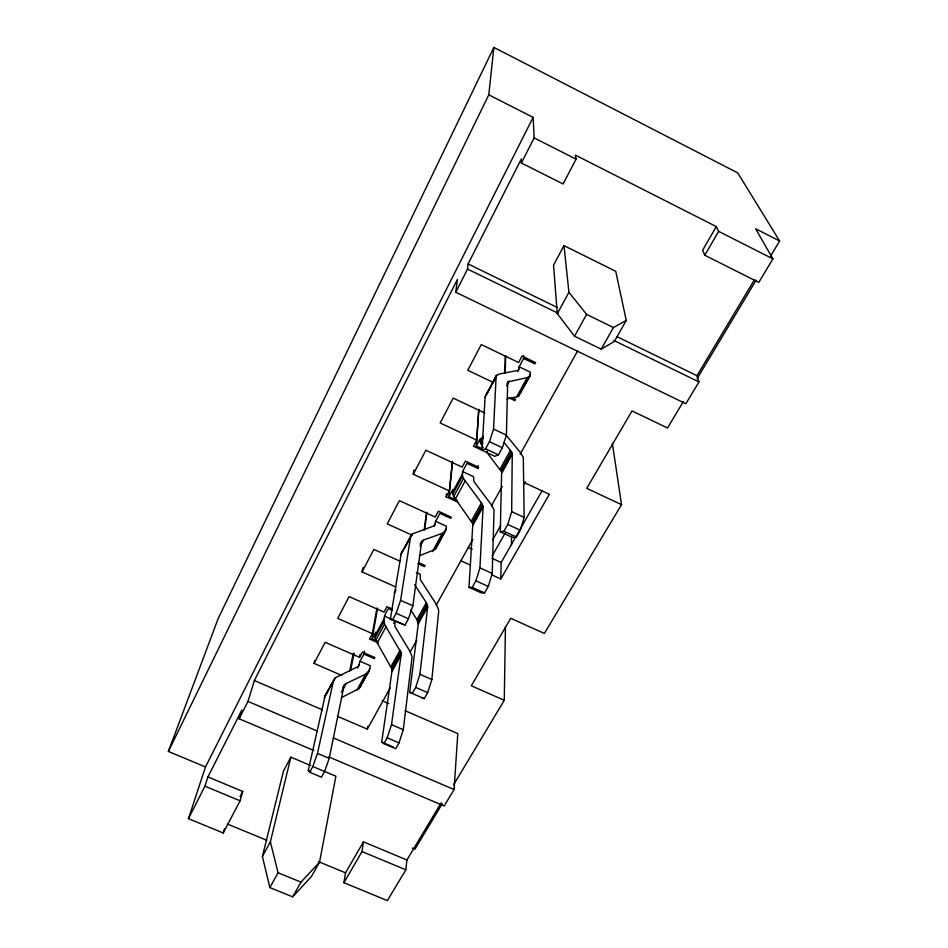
<?xml version="1.0" encoding="UTF-8"?>
<svg xmlns="http://www.w3.org/2000/svg" width="948" height="948" viewBox="0 0 948 948"><rect width="100%" height="100%" fill="white"/><g stroke="black" fill="none" stroke-linecap="round" stroke-linejoin="round"><path stroke-width="1.42" d="M384.438 616.105L394.937 620.762L394.878 626.462L409.856 651.146L412.107 656.774L403.279 729.723L399.013 742.888L395.695 748.707L383.893 743.635L387.187 737.805L391.524 724.651L401.324 653.16L386.002 626.818C381.843 621.035 384.687 613.83 388.443 608.675L392.389 610.441M511.47 545.076L511.553 536.201M486.751 452.243L501.611 471.879L500.283 531.816L503.945 531.224L507.773 524.445L511.671 511.624L512.252 454.163L511.446 451.722L504.135 442.503M383.893 743.635L381.7 742.059L392.211 669.62L375.811 640.291L375.135 637.66L375.704 632.269L372.137 638.857L377.363 641.156M453.559 784.837L504.265 700.288L505.45 626.877M478.811 409.418L476.749 440.109L473.467 446.2L494.773 456.32L498.458 454.874L502.369 447.752L506.398 435.12L507.666 381.997L527.159 377.612L530.062 375.894L530.359 372.185L519.125 366.793L523.628 358.451L523.604 355.536M504.893 373.465L505.331 355.808M505.225 373.228L505.651 355.536M491.479 574.713L500.793 578.944L501.184 562.484L542.078 490.78M457.422 500.532L448.973 496.634L452.907 489.369L452.824 494.074L453.736 496.456L472.851 523.877L468.976 587.345L481.193 592.856L484.57 592.927L488.279 586.433L492.225 573.493L494.062 509.858L491.277 504.692L473.953 481.596L473.467 476.619L462.541 471.535L466.961 463.347L477.922 468.454L478.574 467.246L465.421 461.119L462.174 467.127L425.853 450.241L413.257 474.273L449.34 490.922L446.164 496.811L457.896 502.215M496.148 375.716L485.092 397.058L482.022 450.347L485.566 448.831L489.441 441.685L493.564 429.077L496.148 375.716L499.323 373.962L518.307 370.384L519.125 366.793M468.976 587.345L472.223 587.357L475.908 580.828L479.937 567.911L483.077 506.86L481.43 502.843L463.465 478.503L462.517 476.157L462.541 471.535M477.922 468.454L478.1 465.527M483.207 447.752L480.494 442.941L480.387 438.497L476.323 446.022L482.437 448.878M328.778 756.895L444.197 805.99L454.08 789.542L457.789 733.586L405.092 710.704M476.323 446.022L478.776 409.548M419.407 555.718L434.859 549.603L445.584 530.821L446.425 526.247L435.642 521.317L439.919 513.401L450.727 518.355L451.366 517.193L438.391 511.245L435.251 517.051L399.428 500.651L387.246 523.877L412.297 535.264M421.599 697.538L424.242 698.676L427.678 692.644L431.85 679.55L438.651 611.863L438.509 609.445L436.092 603.959L420.379 579.749L420.26 574.275L416.279 572.474M449.34 490.922L452.315 462.02M448.973 496.634L452.587 461.451M446.164 496.811L446.472 493.896M406.905 859.99L363.451 841.848L345.534 872.824L343.923 882.707L387.365 900.6L405.851 869.814L406.905 859.99L441.116 802.885M313.847 750.543L239.157 718.774L241.894 709.957L207.932 776.922L242.735 791.45L240.081 800.811L223.23 832.996L188.439 818.657L205.479 766.968L168.377 751.444L488.789 94.812L493.872 47.4L737.71 172.88L779.623 241.005L770.534 256.161M617.124 336.718L696.97 375.704L698.96 381.949L685.878 403.73L455.751 292.233L467.518 269.066L468.099 263.923L521.353 158.932L521.388 162.985L563.088 183.959L576.088 159.157L575.412 155.128L716.297 226.572L718.608 231.359L772.916 258.863L758.779 282.397L704.791 255.237L702.646 250.201L716.297 226.572M410.804 609.955L416.93 619.625L418.246 623.997L409.737 692.36L412.262 693.45L415.674 687.395L419.917 674.312L427.666 606.957L426.316 602.644L414.632 584.632M445.584 530.821L442.349 533.321L423.566 540.028L421.682 541.462L412.842 605.784L408.469 618.76L404.986 625.099L390.303 619.281L401.265 553.276L412.19 533.961L434.291 525.808L435.642 521.317M424.633 529.624L426.932 512.204M424.159 530.086L426.422 512.998M455.751 292.233L457.446 279.423L254.36 680.545L247.985 701.402L239.157 718.774M390.303 619.281L392.685 619.636L396.146 613.273L400.601 600.321L410.768 535.478M343.923 882.707L361.982 851.553L363.451 841.848M413.257 474.273L413.932 470.018M337.346 716.261L367.267 729.13L367.741 726.31M341.399 697.645L359.114 688.532L369.116 671.03L370.407 665.792L360.039 661.266L363.925 654.073L364.47 651.158M372.137 638.857L377.588 608.308M378.24 642.863L369.483 639.011L372.363 633.667L376.937 608.13M369.116 671.03L365.62 674.182L346.127 683.544L344.112 685.333L329.205 758.376L324.572 771.542L321.443 777.218L309.688 772.253L308.266 770.416L325.128 695.737L335.296 677.796L358.249 666.468L360.039 661.266M341.718 675.403L314.096 663.387L325.152 642.294L359.576 657.367L360.121 654.476M310.743 765.581L290.882 757.168L283.464 771.056L262.406 856.53L269.872 887.577L292.671 896.867L311.335 876.639L319.535 862.17L335.9 776.234L312.793 766.553L309.688 772.253M350.689 670.307L354.102 652.982M349.717 671.113L353.106 653.942M395.837 587.013L362.065 571.893L362.954 567.627M312.793 766.553L317.497 753.399L333.732 679.645M262.406 856.53L270.37 841.86L290.882 757.168M314.096 663.387L314.772 660.555M223.23 832.996L224.427 828.896M500.283 531.816L512.702 537.516L516.482 536.995L520.334 530.24L524.161 517.407L523.308 457.422L520.31 452.445L505.794 434.682M436.163 548.098L446.153 528.972M188.439 818.657L204.934 786.176L207.932 776.922M360.56 686.719L361.33 684.551M168.377 751.444L218.182 618.523L493.872 47.4M205.479 766.968L533.131 117.374L488.789 94.812M521.388 162.985L534.127 137.898L533.131 117.374M240.057 796.569L242.735 791.45M362.065 571.893L373.856 549.402L400.044 561.216M563.977 245.627L553.537 265.203L557.306 313.646L574.547 336.208L601.222 349.172L614.34 341.458L626.249 320.412L615.75 271.306L563.977 245.627L568.919 292.28L586.599 314.392L613.427 327.522L626.249 320.412M324.228 698.012L332.855 681.885M400.542 555.244L410.081 537.409M485.092 397.058L495.686 377.245M335.296 677.796L325.128 695.737M404.725 547.908L408.114 541.569M409.477 539.033L412.19 533.961M490.791 386.926L485.589 395.482M492.107 384.461L497.38 374.602M342.773 687.81L344.112 685.333M420.32 543.998L421.682 541.462M342.951 688.023L344.942 684.314M420.391 544.425L422.441 540.621M506.99 383.845L508.318 381.392M359.576 657.367L362.42 652.094L374.887 657.568L374.318 658.623L363.925 654.073M394.214 593.14L396.003 589.822M341.47 692.17L346.127 683.544M420.154 546.356L423.566 540.028M506.706 385.943L509.36 381.025M357.503 667.973L359.458 664.347M375.183 635.279L383.94 619.068M433.994 526.495L435.322 524.019M452.646 491.976L462.316 474.095M480.233 440.95L482.899 436.021M517.75 371.569L519.125 369.021M375.135 637.66L383.928 621.426M452.824 494.074L462.517 476.157M480.494 442.941L483.172 438M375.811 640.291L384.615 624.033M453.736 496.456L463.465 478.503M481.489 445.228L482.828 442.752M377.174 643.1L386.002 626.818M455.348 499.063L465.113 481.074M557.306 313.646L568.919 292.28M357.041 689.931L365.62 674.182M432.881 550.693L442.349 533.321M507.026 398.918L516.684 396.856L527.159 377.612M393.586 623.251L394.937 620.762M432.62 551.594L433.236 550.456M486.668 452.386L487.331 451.177M359.114 688.532L367.694 672.819M434.859 549.603L444.304 532.278M516.684 396.856L518.509 396.157L528.972 376.972M361.982 683.342L369.862 668.897M520.002 393.515L530.406 374.424M530.062 375.894L518.509 396.157M391.038 666.515L400.115 650.079M416.93 619.625L426.316 602.644M471.393 521.021L481.43 502.843M500.046 469.13L510.439 450.3M269.872 887.577L278.06 872.741L270.37 841.86M574.547 336.208L586.599 314.392M391.82 668.103L400.909 651.655M417.76 621.189L427.157 604.184M472.317 522.502L482.378 504.3M501.03 470.564L511.446 451.722M392.211 669.62L401.324 653.16M418.198 622.658L427.607 605.642M472.851 523.877L482.923 505.651M501.611 471.879L512.05 453.014M392.223 671.006L401.336 654.523M418.246 623.997L427.666 606.957M472.981 525.097L483.077 506.86M501.8 473.04L512.252 454.163M367.267 729.13L390.244 687.833M410.342 651.691L416.8 640.078M436.187 605.227L472.791 539.388M491.455 505.829L502.227 486.466M520.168 454.199L577.605 350.938M492.759 539.673L500.734 525.5M523.948 484.262L525.405 481.691M292.671 896.867L300.966 882.138L319.535 862.17M601.222 349.172L613.427 327.522M492.131 556.002L505.177 532.954M500.793 578.944L549.33 494.287L524.125 482.532M704.791 255.237L718.608 231.359M696.97 375.704L754.525 279.613M442.218 803.774L414.975 849.207L412.262 848.069M612.361 443.344L621.544 504.668L544.342 633.442L510.747 618.321L471.31 685.771L504.265 700.288M683.425 401.454L667.522 427.986L632.02 410.922L586.741 488.35L621.544 504.668M697.064 378.714L756.149 280.17M401.265 553.276L402.699 551.712M278.06 872.741L300.966 882.138M227.366 824.002L266.755 840.272M318.374 861.602L345.534 872.824M204.934 786.176L240.081 800.811M361.982 851.553L405.851 869.814M308.266 770.416L310.849 771.506M317.497 753.399L329.205 758.376M247.985 701.402L317.142 730.979M333.412 737.935L454.08 789.542M254.36 680.545L322.379 709.815M387.187 737.805L399.013 742.888M381.7 742.059L393.396 747.083M391.524 724.651L403.279 729.723M382.127 700.726L388.881 703.653M409.737 692.36L424.242 698.676M419.917 674.312L431.85 679.55M415.674 687.395L427.678 692.644M372.363 633.667L337.701 618.369L349.113 596.6L383.987 612.1L386.926 606.649L391.986 608.9M396.146 613.273L408.469 618.76M392.685 619.636L404.986 625.099M400.601 600.321L412.842 605.784M475.908 580.828L488.279 586.433M418.637 562.614L425.048 565.506L424.431 566.631L417.772 563.622M472.223 587.357L484.57 592.927M479.937 567.911L492.225 573.493M460.882 560.813L470.196 565.044M468.265 547.482L472.211 549.283M491.965 558.289L501.184 562.484M507.773 524.445L520.334 530.24M503.945 531.224L516.482 536.995M511.671 511.624L524.161 517.407M489.441 441.685L502.369 447.752M476.749 440.109L440.156 422.962L453.191 398.113L484.76 413.02M485.566 448.831L498.458 454.874M493.564 429.077L506.398 435.12M511.825 397.615L515.546 399.381L514.859 400.637L508.768 397.745M492.948 382.293L467.767 370.301L481.252 344.586L518.603 362.515L522.064 356.081L535.596 362.586L534.897 363.866L523.628 358.451M467.518 269.066L557.969 313.184M613.83 340.427L698.96 381.949M468.099 263.923L557.246 307.472M534.127 137.898L576.088 159.157M779.623 241.005L755.603 228.776L772.916 258.863"/></g></svg>
